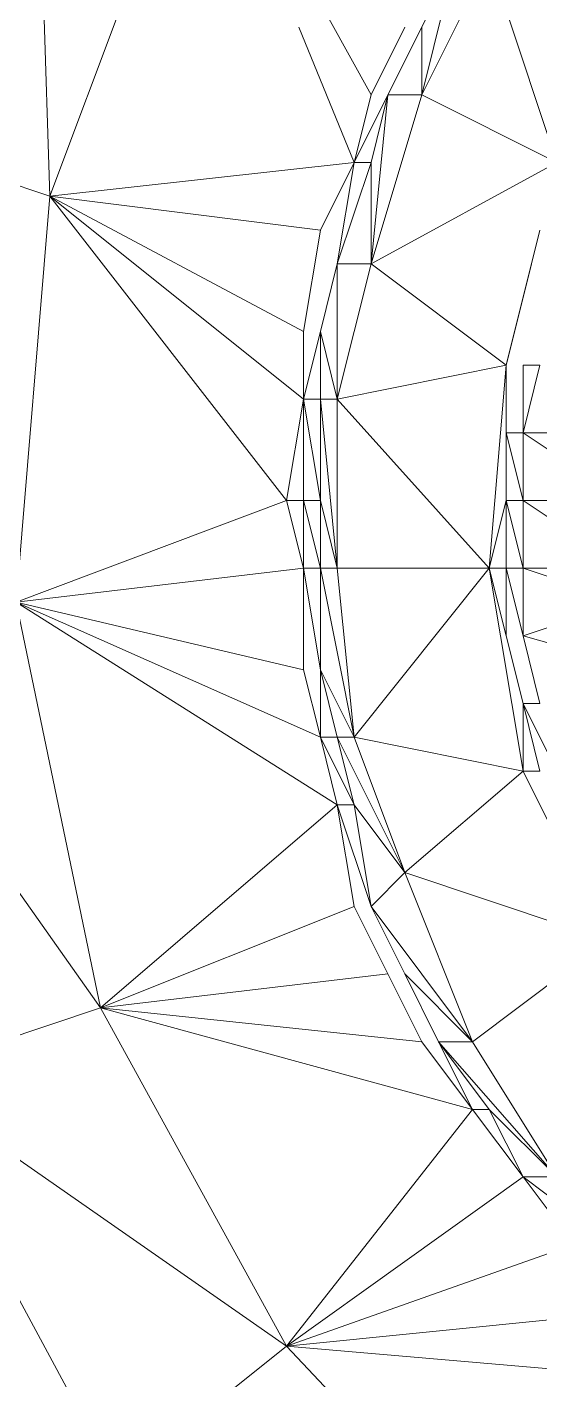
# Model space of a CAD drawing. Header units: millimetres. Extents: x 233224 to 234067, y -13631 to -11613.
# Drawn here: x 233501.33 to 233505.44, y -13591.56 to -13580.7 of the extents above; entities that cross this region are included whole.
import ezdxf

# ---------------------------------------------------------------- set-up
doc = ezdxf.new("R2010")
doc.units = ezdxf.units.MM
doc.header["$MEASUREMENT"] = 0
doc.layers.add('Int - Furniture', color=7, linetype='Continuous')
doc.layers.add('Int - Furniture _Pen_No__4', color=7, linetype='Continuous', lineweight=20, true_color=0x029e21)

# ---------------------------------------------------------------- blocks, each defined once
blk = doc.blocks.new('SAILOR AP1 D20-UZUNKOLLU')
at = {"layer": 'Int - Furniture _Pen_No__4', "linetype": 'Continuous'}
for p, q in [((12931, -1022.87), (12928.29, -991.66)), ((12944.57, -1003.87), (12936.43, -993.02)), ((12987.98, -1003.87), (12985.26, -994.38)), ((12933.71, -995.73), (12931, -1022.87)), ((12990.69, -995.73), (12987.98, -1003.87)), ((12993.4, -1003.87), (12990.69, -995.73)), ((12993.4, -995.73), (12993.4, -1003.87)), ((12998.83, -1003.87), (12993.4, -995.73)), ((12998.83, -995.73), (12998.83, -1003.87)), ((13004.26, -1003.87), (12998.83, -995.73)), ((13004.26, -995.73), (13004.26, -1003.87)), ((12963.56, -997.1), (12955.42, -1007.94)), ((12968.99, -1013.37), (12963.56, -997.1)), ((12931, -1022.87), (12906.58, -999.8)), ((12939.14, -999.8), (12931, -1022.87)), ((12944.57, -1003.87), (12939.14, -999.8)), ((12944.57, -1001.17), (12944.57, -1003.87)), ((12955.42, -1007.94), (12944.57, -1001.17)), ((12944.57, -1001.17), (12949.99, -1006.59)), ((12955.42, -1010.66), (12944.57, -1001.17)), ((12971.7, -1001.17), (12977.12, -1003.87)), ((12982.55, -1003.87), (12977.12, -1001.17)), ((13025.96, -1001.17), (13017.82, -1016.08)), ((13025.96, -1001.17), (13031.39, -1012.01)), ((13042.24, -1006.59), (13025.96, -1001.17)), ((12977.12, -1002.52), (12982.55, -1003.87)), ((12977.12, -1002.52), (12977.12, -1003.87)), ((12982.55, -1002.52), (12982.55, -1003.87)), ((12987.98, -1003.87), (12982.55, -1002.52)), ((13009.68, -1002.52), (13004.26, -1003.87)), ((13009.68, -1002.52), (13009.68, -1003.87)), ((13020.53, -1002.53), (13009.68, -1005.24)), ((13020.53, -1002.52), (13015.11, -1003.87)), ((12944.57, -1003.87), (12931, -1022.87)), ((12949.99, -1006.59), (12944.57, -1003.87)), ((12949.99, -1007.94), (12944.57, -1003.87)), ((12977.12, -1003.87), (12968.99, -1013.37)), ((12982.55, -1003.87), (12977.12, -1003.87)), ((12993.4, -1006.59), (12977.12, -1003.87)), ((12977.12, -1003.87), (12979.84, -1017.44)), ((12982.55, -1003.87), (12987.98, -1005.24)), ((12993.4, -1003.87), (12987.98, -1003.87)), ((12993.4, -1005.24), (12987.98, -1003.87)), ((12998.83, -1003.87), (12993.4, -1003.87)), ((12993.4, -1003.87), (12993.4, -1005.24)), ((12998.83, -1005.24), (12993.4, -1003.87)), ((13004.26, -1003.87), (12998.83, -1003.87)), ((12998.83, -1003.87), (12998.83, -1005.24)), ((13004.26, -1005.24), (12998.83, -1003.87)), ((13004.26, -1003.87), (13004.26, -1005.24)), ((13009.68, -1003.87), (13004.26, -1003.87)), ((13015.11, -1003.87), (13009.68, -1005.24)), ((12993.4, -1005.24), (12987.98, -1005.24)), ((12987.98, -1005.24), (12993.4, -1006.59)), ((12993.4, -1005.24), (12998.83, -1005.24)), ((12993.4, -1005.24), (12993.4, -1006.59)), ((12998.83, -1005.24), (12993.4, -1006.59)), ((13009.68, -1005.24), (12993.4, -1006.59)), ((13004.26, -1005.24), (12998.83, -1005.24)), ((13004.26, -1005.24), (13009.68, -1005.24)), ((13009.68, -1005.24), (13006.97, -1018.8)), ((13009.68, -1005.24), (13017.82, -1016.08)), ((12955.42, -1010.66), (12949.99, -1006.59)), ((12949.99, -1006.59), (12949.99, -1007.94)), ((12993.4, -1006.59), (12979.84, -1017.44)), ((12993.4, -1006.59), (12993.4, -1018.8)), ((13006.97, -1018.8), (12993.4, -1006.59)), ((13042.24, -1006.59), (13031.39, -1012.01)), ((12949.99, -1007.94), (12931, -1022.87)), ((12949.99, -1007.94), (12955.42, -1012.01)), ((12958.13, -1037.79), (12949.99, -1007.94)), ((12949.99, -1007.94), (12955.42, -1010.66)), ((12955.42, -1007.94), (12955.42, -1010.66)), ((12968.99, -1013.37), (12955.42, -1007.94)), ((12955.42, -1007.94), (12960.85, -1013.37)), ((12966.27, -1016.08), (12955.42, -1007.94)), ((13042.24, -1009.31), (13031.39, -1012.01)), ((13042.24, -1009.31), (13036.81, -1012.01)), ((12960.85, -1013.37), (12955.42, -1010.66)), ((12960.85, -1014.73), (12955.42, -1012.01)), ((12955.42, -1012.01), (12958.13, -1037.79)), ((13031.39, -1012.01), (13017.82, -1016.08)), ((13031.39, -1012.01), (13031.39, -1014.73)), ((13031.39, -1012.01), (13036.81, -1012.01)), ((13036.81, -1012.01), (13031.39, -1014.73)), ((12966.27, -1016.08), (12960.85, -1013.37)), ((12968.99, -1013.37), (12966.27, -1016.08)), ((12979.84, -1017.44), (12968.99, -1013.37)), ((12968.99, -1013.37), (12974.41, -1017.44)), ((12979.84, -1018.8), (12968.99, -1013.37)), ((13036.81, -1013.37), (13031.39, -1016.08)), ((12960.85, -1014.73), (12958.13, -1037.79)), ((12966.27, -1017.44), (12960.85, -1014.73)), ((13031.39, -1014.73), (13017.82, -1016.08)), ((13031.39, -1014.73), (13025.96, -1016.08)), ((13025.96, -1017.44), (13031.39, -1014.73)), ((12974.41, -1017.44), (12966.27, -1016.08)), ((12974.41, -1018.8), (12966.27, -1016.08)), ((13017.82, -1016.08), (13006.97, -1018.8)), ((13017.82, -1016.08), (13017.82, -1018.8)), ((13017.82, -1016.08), (13025.96, -1016.08)), ((13025.96, -1016.08), (13017.82, -1018.8)), ((13025.96, -1017.44), (13031.39, -1016.08)), ((13025.96, -1016.08), (13025.96, -1017.44)), ((13031.39, -1016.08), (13037.49, -1019.47)), ((12966.27, -1017.44), (12958.13, -1037.79)), ((12974.39, -1018.8), (12966.27, -1017.44)), ((12979.84, -1018.8), (12974.41, -1017.44)), ((12974.41, -1017.44), (12974.41, -1018.8)), ((12979.84, -1020.15), (12974.41, -1017.44)), ((12979.84, -1017.44), (12979.84, -1018.8)), ((12993.4, -1018.8), (12979.84, -1017.44)), ((12979.84, -1017.44), (12985.26, -1020.15)), ((12993.4, -1020.15), (12979.84, -1017.44)), ((13025.96, -1017.44), (13017.82, -1018.8)), ((13025.96, -1017.44), (13020.53, -1020.15)), ((13025.96, -1017.44), (13023.25, -1041.86)), ((13036.81, -1021.88), (13025.96, -1017.44)), ((12974.41, -1018.8), (12958.13, -1037.79)), ((12990.69, -1044.58), (12974.41, -1018.8)), ((12974.41, -1018.8), (12979.84, -1020.15)), ((12985.26, -1020.15), (12979.84, -1018.8)), ((12979.84, -1018.8), (12979.84, -1020.15)), ((12993.4, -1018.8), (12993.4, -1020.15)), ((13006.97, -1018.8), (12993.4, -1018.8)), ((12993.4, -1018.8), (12998.83, -1020.15)), ((13006.97, -1020.15), (12993.4, -1018.8)), ((13006.97, -1018.8), (13006.97, -1020.15)), ((13006.97, -1018.8), (13012.4, -1020.15)), ((13017.82, -1018.8), (13006.97, -1018.8)), ((13017.82, -1018.8), (13012.4, -1020.15)), ((12979.84, -1020.15), (12985.26, -1021.51)), ((12979.84, -1020.15), (12990.69, -1044.58)), ((12979.84, -1020.15), (12985.26, -1020.15)), ((12993.4, -1020.15), (12985.26, -1020.15)), ((12993.4, -1021.51), (12985.26, -1020.15)), ((12998.83, -1020.15), (12993.4, -1020.15)), ((12993.4, -1020.15), (12993.4, -1021.51)), ((12998.83, -1021.51), (12993.4, -1020.15)), ((13006.97, -1020.15), (12998.83, -1020.15)), ((12998.83, -1020.15), (12998.83, -1021.51)), ((13006.97, -1021.51), (12998.83, -1020.15)), ((13012.4, -1020.15), (13006.97, -1020.15)), ((13006.97, -1020.15), (13006.97, -1021.51)), ((13006.97, -1021.51), (13012.4, -1020.15)), ((13020.53, -1020.15), (13012.4, -1021.51)), ((13020.53, -1020.15), (13023.25, -1041.86)), ((12993.38, -1021.51), (12985.26, -1021.51)), ((12985.26, -1021.51), (12990.69, -1044.58)), ((12993.4, -1021.51), (12990.69, -1044.58)), ((12993.4, -1021.51), (12998.83, -1022.87)), ((12993.4, -1021.51), (12998.83, -1021.51)), ((12998.83, -1021.51), (12998.83, -1022.87)), ((13006.97, -1021.51), (12998.83, -1022.87)), ((12998.83, -1021.51), (13006.97, -1021.51)), ((13006.97, -1021.51), (13012.4, -1021.51)), ((13006.97, -1021.51), (13023.25, -1041.86)), ((13012.4, -1021.51), (13023.25, -1041.86)), ((12931, -1022.87), (12920.15, -1036.44)), ((12958.13, -1037.79), (12931, -1022.87)), ((12952.71, -1054.07), (12931, -1022.87)), ((12998.83, -1022.87), (12990.69, -1044.58)), ((13023.25, -1041.86), (12998.83, -1022.87)), ((13055.81, -1029.65), (13023.25, -1041.86)), ((12952.71, -1054.07), (12920.15, -1036.44)), ((12958.13, -1037.79), (12952.71, -1054.07)), ((12990.69, -1044.58), (12958.13, -1037.79)), ((12990.69, -1060.85), (12958.13, -1037.79)), ((13023.25, -1041.86), (12990.69, -1044.58)), ((13023.25, -1041.86), (13028.67, -1058.14)), ((13063.94, -1043.21), (13023.25, -1041.86))]:
    blk.add_line(p, q, dxfattribs=at)

msp = doc.modelspace()

# ---------------------------------------------------------------- block references
at = {"layer": 'Int - Furniture', "color": 104, "linetype": 'Continuous', "lineweight": 20, "true_color": 0x029e21, "xscale": -0.1, "yscale": 0.1, "zscale": 100, "rotation": 269.9996263552803}
msp.add_blockref('SAILOR AP1 D20-UZUNKOLLU', (233605.688, -14884.385), dxfattribs=at)

doc.saveas('drawing.dxf')
